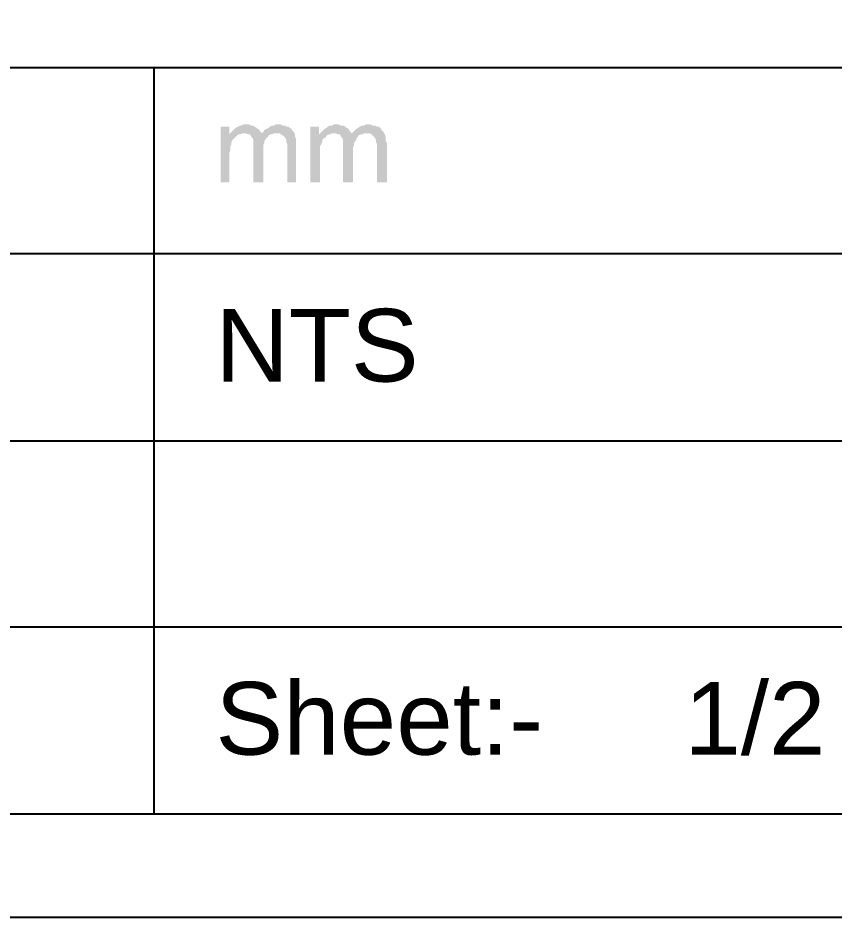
# Model space of a CAD drawing. Header units: millimetres. Extents: x 1186 to 2336, y 1181 to 1549.
# Drawn here: x 2193.8 to 2227.45, y 1251.84 to 1288.92 of the extents above; entities that cross this region are included whole.
import ezdxf

# ---------------------------------------------------------------- set-up
doc = ezdxf.new("R2010")
doc.units = ezdxf.units.MM
doc.styles.get("Standard").update_dxf_attribs({"font": 'arial.ttf'})

msp = doc.modelspace()

# ---------------------------------------------------------------- hatches: boundary and pattern name
at = {"transparency": 33554559}
for points in [[(2202.51418, 1284.43805), (2202.15312, 1284.43805), (2202.15312, 1282.13631), (2202.51418, 1282.13631), (2202.51418, 1283.35487), (2202.55931, 1283.44514), (2202.55931, 1283.62567), (2202.60444, 1283.71593), (2202.60444, 1283.8062), (2202.64958, 1283.89646), (2202.69471, 1283.94159), (2202.73984, 1283.98672), (2202.8301, 1284.07699), (2202.51418, 1284.12212)], [(2203.23629, 1284.52831), (2203.1009, 1284.52831), (2203.01063, 1284.48318), (2202.9655, 1284.48318), (2202.87524, 1284.43805), (2202.78497, 1284.39291), (2202.73984, 1284.34778), (2202.64958, 1284.25752), (2202.60444, 1284.21239), (2202.51418, 1284.12212), (2202.8301, 1284.07699), (2202.87524, 1284.12212), (2202.9655, 1284.12212), (2203.05577, 1284.16725), (2203.14603, 1284.16725), (2203.82301, 1284.21239), (2203.77788, 1284.25752), (2203.73275, 1284.34778), (2203.68762, 1284.34778), (2203.64248, 1284.39291), (2203.55222, 1284.43805), (2203.50709, 1284.48318), (2203.41682, 1284.48318), (2203.32656, 1284.52831)], [(2204.49999, 1284.52831), (2204.40973, 1284.52831), (2204.3646, 1284.48318), (2204.27433, 1284.48318), (2204.18407, 1284.43805), (2204.13894, 1284.39291), (2204.04867, 1284.34778), (2203.95841, 1284.30265), (2203.91328, 1284.21239), (2203.86814, 1284.16725), (2203.28143, 1284.12212), (2203.37169, 1284.12212), (2203.41682, 1284.03186), (2203.41682, 1284.03186), (2203.46195, 1283.98672), (2203.50709, 1283.89646), (2203.50709, 1282.13631), (2203.91328, 1282.13631), (2203.91328, 1283.6708), (2203.95841, 1283.76106), (2203.95841, 1283.85133), (2204.00354, 1283.89646), (2204.04867, 1283.98672), (2204.09381, 1283.98672), (2204.13894, 1284.07699), (2204.2292, 1284.12212), (2204.27433, 1284.12212), (2204.3646, 1284.16725), (2204.45486, 1284.16725), (2205.17698, 1284.21239), (2205.13185, 1284.25752), (2205.08671, 1284.30265), (2205.08671, 1284.34778), (2204.99645, 1284.39291), (2204.95132, 1284.43805), (2204.86105, 1284.43805), (2204.81592, 1284.48318), (2204.72566, 1284.48318), (2204.63539, 1284.52831)], [(2206.21502, 1284.43805), (2205.85396, 1284.43805), (2205.85396, 1282.13631), (2206.26015, 1282.13631), (2206.26015, 1283.62567), (2206.30528, 1283.71593), (2206.35041, 1283.8062), (2206.35041, 1283.89646), (2206.39555, 1283.94159), (2206.48581, 1283.98672), (2206.53094, 1284.07699), (2206.21502, 1284.12212)], [(2206.93713, 1284.52831), (2206.80174, 1284.52831), (2206.7566, 1284.48318), (2206.66634, 1284.48318), (2206.57607, 1284.43805), (2206.53094, 1284.39291), (2206.44068, 1284.34778), (2206.35041, 1284.25752), (2206.30528, 1284.21239), (2206.21502, 1284.12212), (2206.53094, 1284.07699), (2206.62121, 1284.12212), (2206.66634, 1284.12212), (2206.7566, 1284.16725), (2206.84687, 1284.16725), (2207.52385, 1284.21239), (2207.47872, 1284.25752), (2207.43359, 1284.34778), (2207.43359, 1284.34778), (2207.34332, 1284.39291), (2207.29819, 1284.43805), (2207.20793, 1284.48318), (2207.11766, 1284.48318), (2207.0274, 1284.52831)], [(2208.24597, 1284.52831), (2208.1557, 1284.52831), (2208.06544, 1284.48318), (2207.97517, 1284.48318), (2207.88491, 1284.43805), (2207.83978, 1284.39291), (2207.74951, 1284.34778), (2207.70438, 1284.30265), (2207.61411, 1284.21239), (2207.56898, 1284.16725), (2206.98226, 1284.12212), (2207.07253, 1284.12212), (2207.11766, 1284.03186), (2207.11766, 1284.03186), (2207.16279, 1283.98672), (2207.20793, 1283.89646), (2207.20793, 1282.13631), (2207.61411, 1282.13631), (2207.61411, 1283.58053), (2207.65925, 1283.6708), (2207.65925, 1283.76106), (2207.70438, 1283.85133), (2207.74951, 1283.89646), (2207.74951, 1283.98672), (2207.79464, 1283.98672), (2207.83978, 1284.07699), (2207.93004, 1284.12212), (2208.0203, 1284.12212), (2208.06544, 1284.16725), (2208.1557, 1284.16725), (2208.87782, 1284.21239), (2208.83268, 1284.25752), (2208.78755, 1284.30265), (2208.78755, 1284.34778), (2208.74242, 1284.39291), (2208.65215, 1284.43805), (2208.60702, 1284.43805), (2208.51676, 1284.48318), (2208.42649, 1284.48318), (2208.33623, 1284.52831)], [(2203.82301, 1284.21239), (2203.14603, 1284.16725), (2203.19116, 1284.16725), (2203.28143, 1284.12212), (2203.86814, 1284.16725)], [(2205.17698, 1284.21239), (2204.45486, 1284.16725), (2204.59026, 1284.16725), (2204.63539, 1284.12212), (2204.72566, 1284.07699), (2204.77079, 1284.03186), (2204.81592, 1283.98672), (2204.86105, 1283.89646), (2204.86105, 1283.8062), (2204.90618, 1283.71593), (2204.90618, 1282.13631), (2205.26724, 1282.13631), (2205.26724, 1283.76106), (2205.26724, 1283.94159), (2205.22211, 1284.03186), (2205.22211, 1284.12212)], [(2207.52385, 1284.21239), (2206.84687, 1284.16725), (2206.892, 1284.16725), (2206.98226, 1284.12212), (2207.56898, 1284.16725)], [(2208.87782, 1284.21239), (2208.1557, 1284.16725), (2208.2911, 1284.16725), (2208.38136, 1284.12212), (2208.42649, 1284.07699), (2208.47163, 1284.03186), (2208.51676, 1283.98672), (2208.56189, 1283.89646), (2208.56189, 1283.8062), (2208.60702, 1283.71593), (2208.60702, 1282.13631), (2209.01321, 1282.13631), (2209.01321, 1283.76106), (2209.01321, 1283.76106), (2208.96808, 1283.85133), (2208.96808, 1284.03186), (2208.92295, 1284.12212)]]:
    msp.add_hatch(color=256, dxfattribs=at).paths.add_polyline_path(points)

# ---------------------------------------------------------------- linework, layer by layer
msp.add_line((1922.22506, 1256.09504), (2331.48056, 1256.09504))
msp.add_lwpolyline([(2335.5186, 1251.83599), (2335.5186, 1548.83599), (1915.5186, 1548.83599), (1915.5186, 1251.83599)], close=True)
for points in [[(1935.04268, 1286.87518), (2331.48056, 1286.87518)], [(2199.40006, 1286.87518), (2199.40006, 1256.09504)], [(1935.04268, 1279.20271), (2231.17311, 1279.20271)], [(1935.04268, 1271.48511), (2284.11315, 1271.48511)], [(1935.04268, 1263.81264), (2231.17311, 1263.81264)]]:
    msp.add_lwpolyline(points)

# ---------------------------------------------------------------- texts
at = {"width": 34.3482701, "attachment_point": 5}
for s, insert, char_height in [('\\pxql;NTS', (2219.11704, 1275.40048), 2.999657), ('\\pxql;Sheet:-     1/2', (2219.11704, 1260.01041), 2.9996568)]:
    msp.add_mtext(s, dxfattribs=dict(at, insert=insert, char_height=char_height))

doc.saveas('drawing.dxf')
